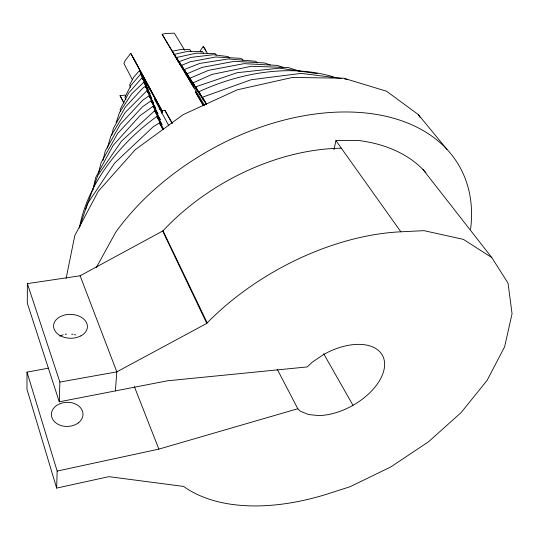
<?xml version="1.0" encoding="UTF-8"?>
<svg xmlns="http://www.w3.org/2000/svg" width="539" height="539" viewBox="0 0 539 539"><rect width="100%" height="100%" fill="white"/><g stroke="black" fill="none" stroke-linecap="round" stroke-linejoin="round"><path stroke-width="0.81" d="M48.443 368.164L27.017 372.146L26.95 389.205L56.642 488.105L108.878 476.658L183.61 486.421A194.222 113.372 -29.3 0 0 329.053 493.475L350.134 486.69L390.842 466.922L428.451 441.839L461.141 412.551L487.115 380.352L504.625 346.793L512.05 313.691L508.041 283.17L491.804 257.595L422.987 169.515M341.335 148.218A179.588 115.872 -29.5 0 0 163.034 230.827L80.122 275.779L27.381 283.622L27.3 303.161L59.277 401.811L167.467 380.797L307.297 366.918L312.175 362.262L323.36 354.662A50.599 29.342 -29.3 0 1 384.55 366.163A50.599 29.342 -29.3 0 1 318.488 415.569L308.476 414.538L300.371 411.217L297.804 408.737L277.194 369.188M56.642 488.105L57.161 471.073L27.017 372.146M59.277 401.811L59.883 382.07L27.381 283.622M79.887 225.962L79.92 225.221A174.151 121.625 -29.6 0 1 156.195 116.909L156.822 116.539L162.037 124.624L154.639 110.785L121.544 141.103L97.849 175.404L85.492 209.644M115.38 390.916L116.822 371.856L80.122 275.779M162.684 231.036L206.781 323.387L116.822 371.856L59.883 382.07M66.108 278.508L74.786 235.61L98.233 191.345L135.302 149.674L183.098 114.672L237.227 89.838L292.461 77.448L343.666 78.195L386.598 91.253L418.345 114.618L446.986 149.391M334.005 149.626L335.912 140.605L357.586 140.369A179.804 117.03 -29.5 0 1 425.904 172.655M92.755 190.516L95.672 177.567L113.15 145.382L139.877 115.764L153.11 106.257L158.008 113.972L150.987 100.887L142.458 106.83L117.643 133.483L101.062 162.765L98.496 173.039M111.661 135.262L113.345 128.498L125.291 107.167L143.024 87.931L145.294 86.334L150.152 94.035L143.798 82.265L131.644 93.927L119.604 112.361L116.128 122.703M102.882 160.649L105.327 150.873L120.332 124.314L142.694 100.227L149.007 95.827L153.602 103.097L146.938 90.707L125.122 112.577L110.758 136.293L107.322 148.144M79.3 227.97L87.486 203.675L114.571 163.149L153.211 126.759L159.416 122.966L163.593 129.495M96.164 267.802L115.851 232.013A210.237 137.142 -29.5 0 1 343.7 111.977A210.237 137.142 -29.5 0 1 470.581 229.264M206.033 51.245L204.699 48.24L203.169 46.59L200.225 50.767L201.114 52.189M161.498 113.001L162.576 111.809L130.748 53.334L125.048 60.799L123.896 63.467L132.479 79.853M159.173 109.323L160.198 108.029L130.748 53.334M206.781 323.387L207.205 322.854A194.222 113.372 -29.3 0 1 400.861 231.804L424.011 230.665L463.385 239.37L491.804 257.595M130.694 87.291L129.542 85.081L133.726 77.158L139.446 70.663L145.375 81.605L140.645 74.072L130.755 85.661L124.88 97.263L125.971 99.398M161.262 112.947L162.354 111.741L139.446 70.663M140.645 74.072L146.709 85.277L142.02 77.811L128.659 93.031L120.096 109.532L120.756 111.31M317.383 73.695L279.485 68.143L237.301 72.671L195.63 86.84L203.668 100.335L198.898 91.846L199.774 91.334A174.151 121.625 -29.6 0 1 333.5 76.895L333.985 77.131M203.729 53.523L202.448 51.495L188.091 51.279L174.333 54.331L180.841 65.293L176.455 57.525L196.371 53.152L215.142 53.597L216.307 55.059M283.622 67.564L277.295 65.401L244.012 63.656L208.452 70.353L189.923 78.216L197.523 90.976L192.962 82.885L212.096 74.402L251.309 66.297L288.109 67.496L300.546 71.458M229.257 58.037L228.334 56.629L213.289 54.722L190.954 57.41L179.096 61.621L185.928 73.122L181.582 65.414L190.112 61.79L215.681 56.999L239.902 58.273L242.092 59.007L242.995 60.355M257.143 62.989L256.2 61.614L255.243 61.244L228.462 58.926L199.767 63.434L184.257 69.518L191.453 81.618L187.026 73.769L202.138 67.362L234.243 61.345L264.413 62.942L270.329 64.963M59.741 336.1L63.151 334.759M206.383 104.317L202.408 97.242L251.059 79.759L301.139 73.378L341.834 78.458M57.161 471.073L158.864 449.115L297.804 408.737M204.611 105.449L162.151 34.334L165.439 33.458L174.326 33.189L184.682 50.194M161.996 110.94L164.887 110.286L172.204 123.162M174.407 54.991L172.291 51.245L181.805 49.305L189.762 49.568L191.069 51.697M123.546 102.201L120.049 95.686L125.061 95.066L125.863 96.521M344.327 78.768L347.385 79.61M160.198 108.029L154.511 99.291L168.815 125.708M132.857 56.993L162.576 111.809M335.912 140.605L400.861 231.804M154.639 110.785L160.312 119.705L153.11 106.257M203.169 46.59L207.643 53.644M150.987 100.887L155.845 108.555L149.007 95.827M146.938 90.707L151.803 98.408L145.294 86.334M143.798 82.265L148.218 89.292L142.02 77.811M418.345 114.618L420.09 117.441M202.408 97.242L206.673 104.398M198.898 91.846L206.349 104.35M192.962 82.885L200.777 96.003L195.63 86.84M187.026 73.769L194.417 86.193L189.923 78.216M181.582 65.414L188.589 77.212L184.257 69.518M176.455 57.525L183.119 68.749L179.096 61.621M172.291 51.245L178.645 61.958L174.333 54.331M162.151 34.334L193.979 87.985M323.643 353.712L352.998 405.315M164.887 110.286L172.17 123.391M120.049 95.686L124.01 102.996M156.822 116.539L163.667 129.373M159.416 122.966L162.94 129.582M163.034 230.833L207.205 322.854M134.346 386.591L158.864 449.115M65.206 334.295A16.696 11.993 1.4 0 1 66.62 334.099M71.633 334.099A16.696 11.993 1.4 0 1 73.048 334.295M74.443 334.584A16.696 11.993 1.4 0 1 75.797 334.955M78.283 422.926C73.843 426.106 68.143 427.05 62.834 426.039A15.806 12.101 -0.9 0 1 51.838 417.361A15.806 12.101 -0.9 0 1 56.305 405.678C60.712 402.626 66.304 401.723 71.525 402.707A15.806 12.101 -0.9 0 1 78.283 422.926M80.884 335.905L77.037 337.434A16.945 11.952 1.7 0 1 55.786 332.037A16.945 11.952 1.7 0 1 60.321 316.609L64.134 315.14A16.945 11.952 1.7 0 1 85.169 320.57A16.945 11.952 1.7 0 1 80.884 335.905M203.304 105.314L195.253 91.724L203.27 105.28"/></g></svg>
